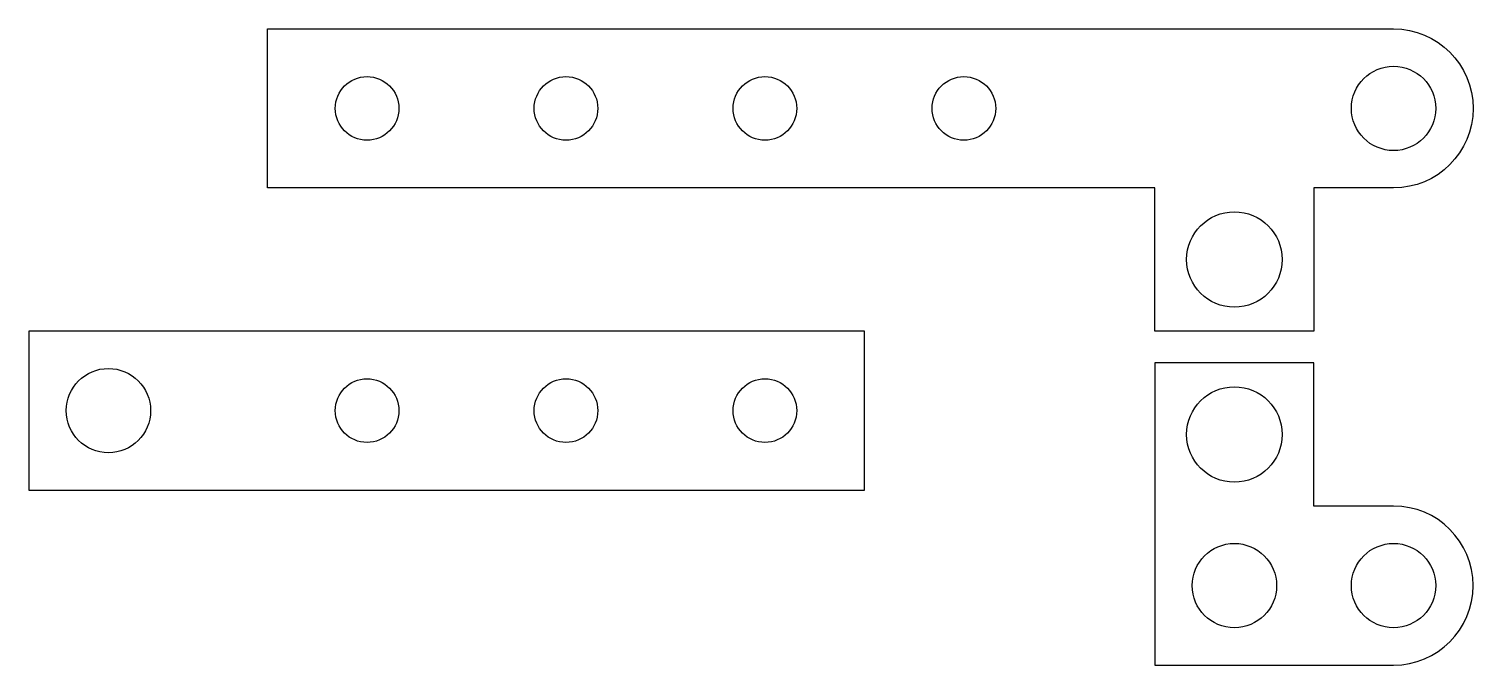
# Model space of a CAD drawing. Extents: x -21.2 to 69.5, y -35 to 5.
import ezdxf

# ---------------------------------------------------------------- set-up
doc = ezdxf.new("R2010")
doc.units = 0
doc.layers.get('0').update_dxf_attribs({"linetype": 'continuous'})

# ---------------------------------------------------------------- blocks, each defined once
blk = doc.blocks.new('SKETCH001')
at = {"color": 7}
for points in [[(64.5, -5), (59.5, -5), (59.5, -14), (49.5, -14), (49.5, -5), (43.75, -5), (-6.25, -5), (-6.25, 5), (43.75, 5), (64.5, 5, -1)], [(64.5, -35, 1), (64.5, -25), (59.5, -25), (59.5, -16), (49.5, -16), (49.5, -35)]]:
    blk.add_lwpolyline(points, format="xyb", close=True, dxfattribs=at)
blk.add_lwpolyline([(-21.25, -24), (-6.25, -24), (31.25, -24), (31.25, -14), (-6.25, -14), (-21.25, -14)], close=True, dxfattribs=at)
for centre, radius in [((0, 0), 2), ((12.5, 0), 2), ((25, 0), 2), ((37.5, 0), 2), ((64.5, 0), 2.65), ((54.5, -9.5), 3), ((-16.25, -19), 2.65), ((0, -19), 2), ((12.5, -19), 2), ((25, -19), 2), ((54.5, -20.5), 3), ((54.5, -30), 2.65), ((64.5, -30), 2.65)]:
    blk.add_circle(centre, radius, dxfattribs=at)

msp = doc.modelspace()

# ---------------------------------------------------------------- block references
at = {"color": 7}
msp.add_blockref('SKETCH001', (0, 0), dxfattribs=at)

doc.saveas('drawing.dxf')
